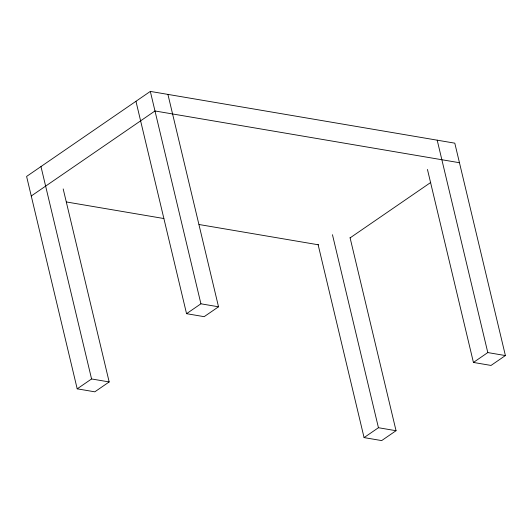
<?xml version="1.0" encoding="UTF-8"?>
<svg xmlns="http://www.w3.org/2000/svg" width="532" height="532" viewBox="0 0 532 532"><rect width="100%" height="100%" fill="white"/><g stroke="black" fill="none" stroke-linecap="round" stroke-linejoin="round"><path stroke-width="0.8" d="M427.449 169.435L473.427 362.445L491.029 365.437L505.4 355.562L454.8 143.168L150.323 91.411L26.6 176.438L77.2 388.832L94.802 391.825L109.173 381.949L63.188 188.933M31.262 195.995L154.985 110.969L459.462 162.726M77.2 388.832L91.57 378.957L109.173 381.949M135.953 101.286L186.552 313.68L200.923 303.805L218.526 306.798L167.926 94.403M218.526 306.798L204.155 316.673L186.552 313.68M350.089 237.884L430.747 182.456M318.096 244.58L364.074 437.597L378.445 427.721L396.047 430.714L350.063 237.698M473.427 362.445L487.797 352.57L505.4 355.562M396.047 430.714L381.677 440.589L364.074 437.597M66.453 201.974L163.856 218.532M199.048 224.517L318.548 244.826M437.198 140.175L487.797 352.57M332.46 234.705L378.445 427.721M150.323 91.411L200.923 303.805M40.971 166.563L91.57 378.957"/></g></svg>
